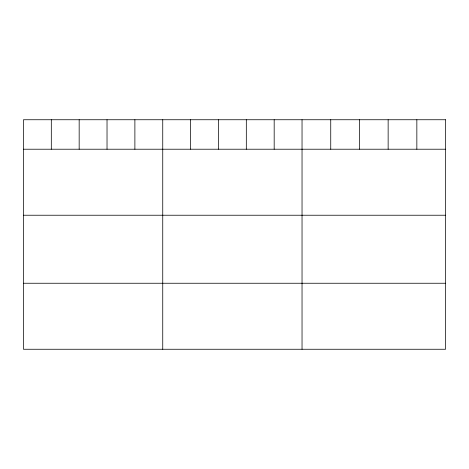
<?xml version="1.0" encoding="UTF-8"?>
<svg xmlns="http://www.w3.org/2000/svg" width="469" height="469" viewBox="0 0 469 469"><rect width="100%" height="100%" fill="white"/><g stroke="black" fill="none" stroke-linecap="round" stroke-linejoin="round"><path stroke-width="0.7" d="M23.45 149.218L445.55 149.218M23.45 215.23L445.55 215.23M23.45 283.247L445.55 283.247M416.847 119.742L416.847 149.218M388.144 119.742L388.144 149.218M359.442 119.742L359.442 149.218M330.739 119.742L330.739 149.218M302.036 119.742L302.036 349.258M274.177 119.742L274.177 149.218M246.319 119.742L246.319 149.218M218.46 119.742L218.46 149.218M190.602 119.742L190.602 149.218M162.743 119.742L162.743 349.258M134.884 119.742L134.884 149.218M107.026 119.742L107.026 149.218M79.167 119.742L79.167 149.218M51.309 119.742L51.309 149.218M445.55 119.742L23.45 119.742L23.45 349.258L445.55 349.258L445.55 119.742"/></g></svg>
